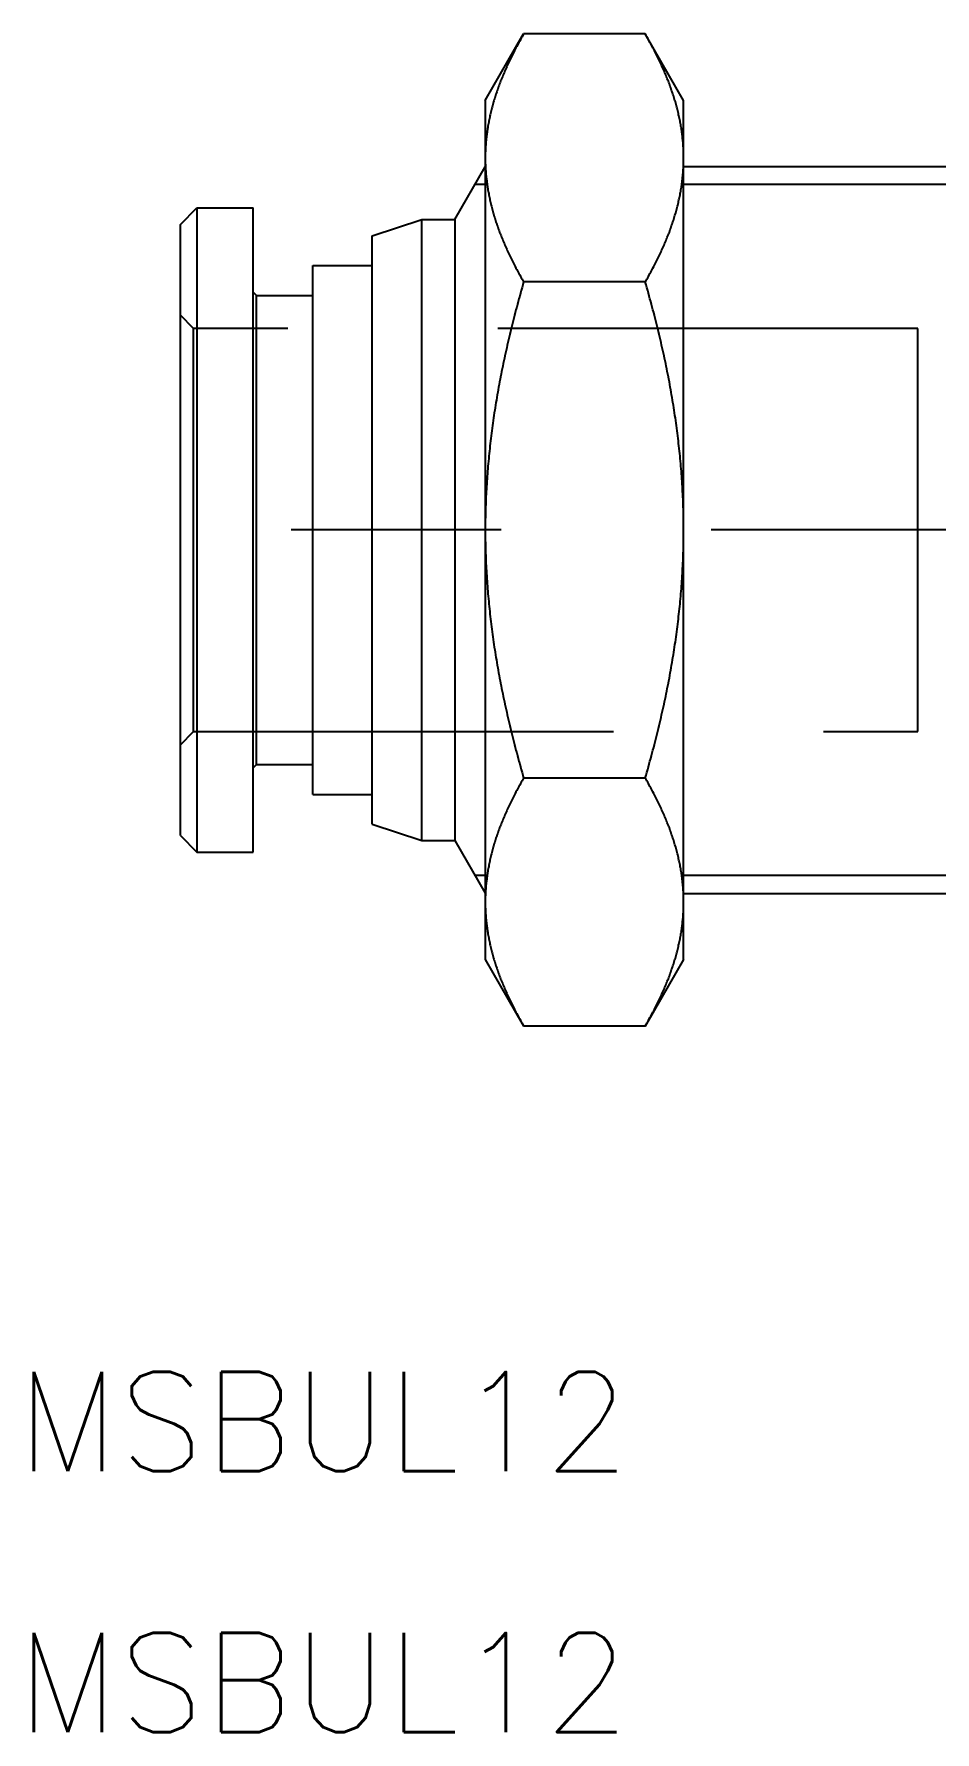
# Model space of a CAD drawing. Extents: x -4 to 101, y -36 to 17.
# Drawn here: x -4.4 to 22.8, y -36.4 to 15 of the extents above; entities that cross this region are included whole.
import ezdxf

# ---------------------------------------------------------------- set-up
doc = ezdxf.new("R2010")
doc.units = 0
doc.linetypes.add('CENTER', pattern=[50.8, 31.75, -6.35, 6.35, -6.35])
doc.linetypes.add('DASHED', pattern=[19.05, 12.7, -6.35])
doc.layers.get('0').update_dxf_attribs({"linetype": 'CONTINUOUS'})
doc.layers.add('CENTER', color=1, linetype='CENTER')
doc.styles.get("Standard").update_dxf_attribs({"font": 'txt.shx', "height": 3, "bigfont": 'bigfont.shx'})

msp = doc.modelspace()

# ---------------------------------------------------------------- linework, layer by layer
at = {"color": 7, "linetype": 'CONTINUOUS'}
for p, q in [((9.22, 13), (10.381, 15.011)), ((14.059, 15.011), (10.381, 15.011)), ((15.22, 13), (14.059, 15.011)), ((9.22, 13), (9.22, 11.258)), ((15.22, 11.258), (15.22, 13)), ((8.3, 9.4), (9.22, 10.993)), ((9.22, 11.258), (9.22, 0)), ((15.22, 0), (15.22, 11.258)), ((15.22, 11), (30.58, 11)), ((0, 9.25), (0.5, 9.75)), ((0, -9.25), (0, 9.25)), ((0.5, 9.75), (0.5, -9.75)), ((0.5, 9.75), (2.2, 9.75)), ((2.2, -9.75), (2.2, 9.75)), ((5.8, 8.9), (7.3, 9.4)), ((7.3, -9.4), (7.3, 9.4)), ((7.3, 9.4), (8.3, 9.4)), ((8.3, 9.4), (8.3, -9.4)), ((5.8, -8.9), (5.8, 8.9)), ((4, -8), (4, 8)), ((4, 8), (5.8, 8)), ((2.3, 7.1), (2.2, 7.2)), ((14.059, 7.506), (10.381, 7.506)), ((2.3, -7.1), (2.3, 7.1)), ((2.3, 7.1), (4, 7.1)), ((9.22, 0), (9.22, -11.258)), ((15.22, -11.258), (15.22, 0)), ((2.3, -7.1), (2.2, -7.2)), ((2.3, -7.1), (4, -7.1)), ((14.059, -7.506), (10.381, -7.506)), ((4, -8), (5.8, -8)), ((5.8, -8.9), (7.3, -9.4)), ((0, -9.25), (0.5, -9.75)), ((0.5, -9.75), (2.2, -9.75)), ((7.3, -9.4), (8.3, -9.4)), ((8.3, -9.4), (9.22, -10.993)), ((9.22, -11.258), (9.22, -13)), ((15.22, -11), (30.58, -11)), ((15.22, -13), (15.22, -11.258)), ((9.22, -13), (10.381, -15.011)), ((15.22, -13), (14.059, -15.011)), ((14.059, -15.011), (10.381, -15.011))]:
    msp.add_line(p, q, dxfattribs=at)
at = {"color": 3, "linetype": 'CONTINUOUS'}
for p, q in [((9.22, 10.459), (8.911, 10.459)), ((30.58, 10.459), (15.22, 10.459)), ((9.22, -10.458), (8.911, -10.458)), ((30.58, -10.458), (15.22, -10.458))]:
    msp.add_line(p, q, dxfattribs=at)
at = {"color": 3, "linetype": 'DASHED'}
for p, q in [((0.4, 6.1), (0, 6.5)), ((22.3, 6.1), (0.4, 6.1)), ((0.4, -6.1), (0.4, 6.1)), ((22.3, -6.1), (22.3, 6.1)), ((0, -6.5), (0.4, -6.1)), ((0.4, -6.1), (22.3, -6.1))]:
    msp.add_line(p, q, dxfattribs=at)
at = {"color": 7}
for points in [[(10.381, 15.011, 0), (10.357, 14.968, 0), (10.332, 14.926, 0), (10.308, 14.883, 0), (10.284, 14.841, 0), (10.261, 14.798, 0), (10.238, 14.756, 0), (10.215, 14.714, 0), (10.192, 14.672, 0), (10.17, 14.63, 0), (10.148, 14.589, 0), (10.126, 14.547, 0), (10.105, 14.506, 0), (10.083, 14.464, 0), (10.062, 14.423, 0), (10.042, 14.382, 0), (10.021, 14.341, 0), (10.001, 14.3, 0), (9.981, 14.259, 0), (9.962, 14.218, 0), (9.942, 14.178, 0), (9.923, 14.137, 0), (9.904, 14.097, 0), (9.886, 14.056, 0), (9.868, 14.016, 0), (9.85, 13.976, 0), (9.832, 13.936, 0), (9.814, 13.896, 0), (9.797, 13.856, 0), (9.78, 13.816, 0), (9.763, 13.776, 0), (9.747, 13.736, 0), (9.731, 13.696, 0), (9.715, 13.657, 0), (9.699, 13.617, 0), (9.684, 13.578, 0), (9.668, 13.538, 0), (9.653, 13.499, 0), (9.639, 13.46, 0), (9.624, 13.421, 0), (9.61, 13.381, 0), (9.596, 13.342, 0), (9.583, 13.303, 0), (9.569, 13.264, 0), (9.556, 13.225, 0), (9.543, 13.186, 0), (9.531, 13.147, 0), (9.518, 13.108, 0), (9.506, 13.07, 0), (9.494, 13.031, 0), (9.482, 12.992, 0), (9.471, 12.954, 0), (9.46, 12.915, 0), (9.449, 12.876, 0), (9.438, 12.838, 0), (9.428, 12.799, 0), (9.418, 12.761, 0), (9.408, 12.722, 0), (9.398, 12.684, 0), (9.389, 12.645, 0), (9.38, 12.607, 0), (9.371, 12.568, 0), (9.362, 12.53, 0), (9.354, 12.491, 0), (9.346, 12.453, 0), (9.338, 12.415, 0), (9.33, 12.376, 0), (9.323, 12.338, 0), (9.316, 12.3, 0), (9.309, 12.261, 0), (9.302, 12.223, 0), (9.296, 12.184, 0), (9.29, 12.146, 0), (9.284, 12.108, 0), (9.278, 12.069, 0), (9.273, 12.031, 0), (9.268, 11.993, 0), (9.263, 11.954, 0), (9.258, 11.916, 0), (9.254, 11.877, 0), (9.25, 11.839, 0), (9.246, 11.8, 0), (9.242, 11.762, 0), (9.239, 11.723, 0), (9.236, 11.685, 0), (9.233, 11.646, 0), (9.231, 11.608, 0), (9.229, 11.569, 0), (9.227, 11.53, 0), (9.225, 11.492, 0), (9.223, 11.453, 0), (9.222, 11.414, 0), (9.221, 11.375, 0), (9.221, 11.336, 0), (9.22, 11.297, 0), (9.22, 11.258, 0)], [(15.22, 11.258, 0), (15.22, 11.297, 0), (15.22, 11.336, 0), (15.219, 11.375, 0), (15.218, 11.414, 0), (15.217, 11.453, 0), (15.215, 11.492, 0), (15.213, 11.53, 0), (15.211, 11.569, 0), (15.209, 11.608, 0), (15.207, 11.646, 0), (15.204, 11.685, 0), (15.201, 11.723, 0), (15.197, 11.762, 0), (15.194, 11.8, 0), (15.19, 11.839, 0), (15.186, 11.877, 0), (15.182, 11.916, 0), (15.177, 11.954, 0), (15.172, 11.993, 0), (15.167, 12.031, 0), (15.162, 12.069, 0), (15.156, 12.108, 0), (15.15, 12.146, 0), (15.144, 12.184, 0), (15.138, 12.223, 0), (15.131, 12.261, 0), (15.124, 12.3, 0), (15.117, 12.338, 0), (15.11, 12.376, 0), (15.102, 12.415, 0), (15.094, 12.453, 0), (15.086, 12.491, 0), (15.078, 12.53, 0), (15.069, 12.568, 0), (15.06, 12.607, 0), (15.051, 12.645, 0), (15.042, 12.684, 0), (15.032, 12.722, 0), (15.022, 12.761, 0), (15.012, 12.799, 0), (15.002, 12.838, 0), (14.991, 12.876, 0), (14.98, 12.915, 0), (14.969, 12.954, 0), (14.958, 12.992, 0), (14.946, 13.031, 0), (14.934, 13.07, 0), (14.922, 13.108, 0), (14.909, 13.147, 0), (14.897, 13.186, 0), (14.884, 13.225, 0), (14.871, 13.264, 0), (14.857, 13.303, 0), (14.844, 13.342, 0), (14.83, 13.381, 0), (14.816, 13.421, 0), (14.801, 13.46, 0), (14.787, 13.499, 0), (14.772, 13.538, 0), (14.757, 13.578, 0), (14.741, 13.617, 0), (14.725, 13.657, 0), (14.709, 13.696, 0), (14.693, 13.736, 0), (14.677, 13.776, 0), (14.66, 13.816, 0), (14.643, 13.856, 0), (14.626, 13.896, 0), (14.608, 13.936, 0), (14.591, 13.976, 0), (14.572, 14.016, 0), (14.554, 14.056, 0), (14.536, 14.097, 0), (14.517, 14.137, 0), (14.498, 14.178, 0), (14.478, 14.218, 0), (14.459, 14.259, 0), (14.439, 14.3, 0), (14.419, 14.341, 0), (14.398, 14.382, 0), (14.378, 14.423, 0), (14.357, 14.464, 0), (14.335, 14.506, 0), (14.314, 14.547, 0), (14.292, 14.589, 0), (14.27, 14.63, 0), (14.248, 14.672, 0), (14.225, 14.714, 0), (14.202, 14.756, 0), (14.179, 14.798, 0), (14.156, 14.841, 0), (14.132, 14.883, 0), (14.108, 14.926, 0), (14.084, 14.968, 0), (14.059, 15.011, 0)], [(9.22, 11.258, 0), (9.22, 11.219, 0), (9.221, 11.18, 0), (9.221, 11.142, 0), (9.222, 11.103, 0), (9.223, 11.064, 0), (9.225, 11.025, 0), (9.227, 10.986, 0), (9.229, 10.948, 0), (9.231, 10.909, 0), (9.233, 10.87, 0), (9.236, 10.832, 0), (9.239, 10.793, 0), (9.242, 10.755, 0), (9.246, 10.716, 0), (9.25, 10.678, 0), (9.254, 10.639, 0), (9.258, 10.601, 0), (9.263, 10.562, 0), (9.268, 10.524, 0), (9.273, 10.486, 0), (9.278, 10.447, 0), (9.284, 10.409, 0), (9.29, 10.37, 0), (9.296, 10.332, 0), (9.302, 10.294, 0), (9.309, 10.255, 0), (9.316, 10.217, 0), (9.323, 10.179, 0), (9.33, 10.14, 0), (9.338, 10.102, 0), (9.346, 10.064, 0), (9.354, 10.025, 0), (9.362, 9.987, 0), (9.371, 9.948, 0), (9.38, 9.91, 0), (9.389, 9.872, 0), (9.398, 9.833, 0), (9.408, 9.795, 0), (9.418, 9.756, 0), (9.428, 9.718, 0), (9.438, 9.679, 0), (9.449, 9.64, 0), (9.46, 9.602, 0), (9.471, 9.563, 0), (9.482, 9.524, 0), (9.494, 9.486, 0), (9.506, 9.447, 0), (9.518, 9.408, 0), (9.531, 9.369, 0), (9.543, 9.33, 0), (9.556, 9.292, 0), (9.569, 9.253, 0), (9.583, 9.214, 0), (9.596, 9.174, 0), (9.61, 9.135, 0), (9.624, 9.096, 0), (9.639, 9.057, 0), (9.653, 9.018, 0), (9.668, 8.978, 0), (9.684, 8.939, 0), (9.699, 8.899, 0), (9.715, 8.86, 0), (9.731, 8.82, 0), (9.747, 8.781, 0), (9.763, 8.741, 0), (9.78, 8.701, 0), (9.797, 8.661, 0), (9.814, 8.621, 0), (9.832, 8.581, 0), (9.85, 8.541, 0), (9.868, 8.501, 0), (9.886, 8.46, 0), (9.904, 8.42, 0), (9.923, 8.38, 0), (9.942, 8.339, 0), (9.962, 8.298, 0), (9.981, 8.258, 0), (10.001, 8.217, 0), (10.021, 8.176, 0), (10.042, 8.135, 0), (10.062, 8.094, 0), (10.083, 8.052, 0), (10.105, 8.011, 0), (10.126, 7.969, 0), (10.148, 7.928, 0), (10.17, 7.886, 0), (10.192, 7.844, 0), (10.215, 7.802, 0), (10.238, 7.76, 0), (10.261, 7.718, 0), (10.284, 7.676, 0), (10.308, 7.634, 0), (10.332, 7.591, 0), (10.357, 7.548, 0), (10.381, 7.506, 0)], [(14.059, 7.506, 0), (14.084, 7.548, 0), (14.108, 7.591, 0), (14.132, 7.634, 0), (14.156, 7.676, 0), (14.179, 7.718, 0), (14.202, 7.76, 0), (14.225, 7.802, 0), (14.248, 7.844, 0), (14.27, 7.886, 0), (14.292, 7.928, 0), (14.314, 7.969, 0), (14.335, 8.011, 0), (14.357, 8.052, 0), (14.378, 8.094, 0), (14.398, 8.135, 0), (14.419, 8.176, 0), (14.439, 8.217, 0), (14.459, 8.258, 0), (14.478, 8.298, 0), (14.498, 8.339, 0), (14.517, 8.38, 0), (14.536, 8.42, 0), (14.554, 8.46, 0), (14.572, 8.501, 0), (14.591, 8.541, 0), (14.608, 8.581, 0), (14.626, 8.621, 0), (14.643, 8.661, 0), (14.66, 8.701, 0), (14.677, 8.741, 0), (14.693, 8.781, 0), (14.709, 8.82, 0), (14.725, 8.86, 0), (14.741, 8.899, 0), (14.757, 8.939, 0), (14.772, 8.978, 0), (14.787, 9.018, 0), (14.801, 9.057, 0), (14.816, 9.096, 0), (14.83, 9.135, 0), (14.844, 9.174, 0), (14.857, 9.214, 0), (14.871, 9.253, 0), (14.884, 9.292, 0), (14.897, 9.33, 0), (14.909, 9.369, 0), (14.922, 9.408, 0), (14.934, 9.447, 0), (14.946, 9.486, 0), (14.958, 9.524, 0), (14.969, 9.563, 0), (14.98, 9.602, 0), (14.991, 9.64, 0), (15.002, 9.679, 0), (15.012, 9.718, 0), (15.022, 9.756, 0), (15.032, 9.795, 0), (15.042, 9.833, 0), (15.051, 9.872, 0), (15.06, 9.91, 0), (15.069, 9.948, 0), (15.078, 9.987, 0), (15.086, 10.025, 0), (15.094, 10.064, 0), (15.102, 10.102, 0), (15.11, 10.14, 0), (15.117, 10.179, 0), (15.124, 10.217, 0), (15.131, 10.255, 0), (15.138, 10.294, 0), (15.144, 10.332, 0), (15.15, 10.37, 0), (15.156, 10.409, 0), (15.162, 10.447, 0), (15.167, 10.486, 0), (15.172, 10.524, 0), (15.177, 10.562, 0), (15.182, 10.601, 0), (15.186, 10.639, 0), (15.19, 10.678, 0), (15.194, 10.716, 0), (15.197, 10.755, 0), (15.201, 10.793, 0), (15.204, 10.832, 0), (15.207, 10.87, 0), (15.209, 10.909, 0), (15.211, 10.948, 0), (15.213, 10.986, 0), (15.215, 11.025, 0), (15.217, 11.064, 0), (15.218, 11.103, 0), (15.219, 11.142, 0), (15.22, 11.18, 0), (15.22, 11.219, 0), (15.22, 11.258, 0)], [(10.381, 7.506, 0), (10.357, 7.42, 0), (10.332, 7.335, 0), (10.308, 7.25, 0), (10.284, 7.165, 0), (10.261, 7.08, 0), (10.238, 6.996, 0), (10.215, 6.912, 0), (10.192, 6.828, 0), (10.17, 6.744, 0), (10.148, 6.661, 0), (10.126, 6.578, 0), (10.105, 6.495, 0), (10.083, 6.412, 0), (10.062, 6.33, 0), (10.042, 6.247, 0), (10.021, 6.165, 0), (10.001, 6.083, 0), (9.981, 6.002, 0), (9.962, 5.92, 0), (9.942, 5.839, 0), (9.923, 5.758, 0), (9.904, 5.677, 0), (9.886, 5.596, 0), (9.868, 5.515, 0), (9.85, 5.435, 0), (9.832, 5.355, 0), (9.814, 5.274, 0), (9.797, 5.195, 0), (9.78, 5.115, 0), (9.763, 5.035, 0), (9.747, 4.956, 0), (9.731, 4.876, 0), (9.715, 4.797, 0), (9.699, 4.718, 0), (9.684, 4.639, 0), (9.668, 4.56, 0), (9.653, 4.481, 0), (9.639, 4.403, 0), (9.624, 4.324, 0), (9.61, 4.246, 0), (9.596, 4.168, 0), (9.583, 4.09, 0), (9.569, 4.012, 0), (9.556, 3.934, 0), (9.543, 3.856, 0), (9.531, 3.778, 0), (9.518, 3.7, 0), (9.506, 3.623, 0), (9.494, 3.545, 0), (9.482, 3.468, 0), (9.471, 3.39, 0), (9.46, 3.313, 0), (9.449, 3.236, 0), (9.438, 3.159, 0), (9.428, 3.082, 0), (9.418, 3.005, 0), (9.408, 2.927, 0), (9.398, 2.851, 0), (9.389, 2.774, 0), (9.38, 2.697, 0), (9.371, 2.62, 0), (9.362, 2.543, 0), (9.354, 2.466, 0), (9.346, 2.389, 0), (9.338, 2.313, 0), (9.33, 2.236, 0), (9.323, 2.159, 0), (9.316, 2.083, 0), (9.309, 2.006, 0), (9.302, 1.929, 0), (9.296, 1.852, 0), (9.29, 1.776, 0), (9.284, 1.699, 0), (9.278, 1.622, 0), (9.273, 1.545, 0), (9.268, 1.469, 0), (9.263, 1.392, 0), (9.258, 1.315, 0), (9.254, 1.238, 0), (9.25, 1.161, 0), (9.246, 1.084, 0), (9.242, 1.007, 0), (9.239, 0.93, 0), (9.236, 0.853, 0), (9.233, 0.776, 0), (9.231, 0.699, 0), (9.229, 0.621, 0), (9.227, 0.544, 0), (9.225, 0.466, 0), (9.223, 0.389, 0), (9.222, 0.311, 0), (9.221, 0.234, 0), (9.221, 0.156, 0), (9.22, 0.078, 0), (9.22, 0, 0)], [(15.22, 0, 0), (15.22, 0.078, 0), (15.22, 0.156, 0), (15.219, 0.234, 0), (15.218, 0.311, 0), (15.217, 0.389, 0), (15.215, 0.466, 0), (15.213, 0.544, 0), (15.211, 0.621, 0), (15.209, 0.699, 0), (15.207, 0.776, 0), (15.204, 0.853, 0), (15.201, 0.93, 0), (15.197, 1.007, 0), (15.194, 1.084, 0), (15.19, 1.161, 0), (15.186, 1.238, 0), (15.182, 1.315, 0), (15.177, 1.392, 0), (15.172, 1.469, 0), (15.167, 1.545, 0), (15.162, 1.622, 0), (15.156, 1.699, 0), (15.15, 1.776, 0), (15.144, 1.852, 0), (15.138, 1.929, 0), (15.131, 2.006, 0), (15.124, 2.083, 0), (15.117, 2.159, 0), (15.11, 2.236, 0), (15.102, 2.313, 0), (15.094, 2.389, 0), (15.086, 2.466, 0), (15.078, 2.543, 0), (15.069, 2.62, 0), (15.06, 2.697, 0), (15.051, 2.774, 0), (15.042, 2.851, 0), (15.032, 2.927, 0), (15.022, 3.005, 0), (15.012, 3.082, 0), (15.002, 3.159, 0), (14.991, 3.236, 0), (14.98, 3.313, 0), (14.969, 3.39, 0), (14.958, 3.468, 0), (14.946, 3.545, 0), (14.934, 3.623, 0), (14.922, 3.7, 0), (14.909, 3.778, 0), (14.897, 3.856, 0), (14.884, 3.934, 0), (14.871, 4.012, 0), (14.857, 4.09, 0), (14.844, 4.168, 0), (14.83, 4.246, 0), (14.816, 4.324, 0), (14.801, 4.403, 0), (14.787, 4.481, 0), (14.772, 4.56, 0), (14.757, 4.639, 0), (14.741, 4.718, 0), (14.725, 4.797, 0), (14.709, 4.876, 0), (14.693, 4.956, 0), (14.677, 5.035, 0), (14.66, 5.115, 0), (14.643, 5.195, 0), (14.626, 5.274, 0), (14.608, 5.355, 0), (14.591, 5.435, 0), (14.572, 5.515, 0), (14.554, 5.596, 0), (14.536, 5.677, 0), (14.517, 5.758, 0), (14.498, 5.839, 0), (14.478, 5.92, 0), (14.459, 6.002, 0), (14.439, 6.083, 0), (14.419, 6.165, 0), (14.398, 6.247, 0), (14.378, 6.33, 0), (14.357, 6.412, 0), (14.335, 6.495, 0), (14.314, 6.578, 0), (14.292, 6.661, 0), (14.27, 6.744, 0), (14.248, 6.828, 0), (14.225, 6.912, 0), (14.202, 6.996, 0), (14.179, 7.08, 0), (14.156, 7.165, 0), (14.132, 7.25, 0), (14.108, 7.335, 0), (14.084, 7.42, 0), (14.059, 7.506, 0)], [(9.22, 0, 0), (9.22, -0.078, 0), (9.221, -0.156, 0), (9.221, -0.234, 0), (9.222, -0.311, 0), (9.223, -0.389, 0), (9.225, -0.466, 0), (9.227, -0.544, 0), (9.229, -0.621, 0), (9.231, -0.699, 0), (9.233, -0.776, 0), (9.236, -0.853, 0), (9.239, -0.93, 0), (9.242, -1.007, 0), (9.246, -1.084, 0), (9.25, -1.161, 0), (9.254, -1.238, 0), (9.258, -1.315, 0), (9.263, -1.392, 0), (9.268, -1.469, 0), (9.273, -1.545, 0), (9.278, -1.622, 0), (9.284, -1.699, 0), (9.29, -1.776, 0), (9.296, -1.852, 0), (9.302, -1.929, 0), (9.309, -2.006, 0), (9.316, -2.083, 0), (9.323, -2.159, 0), (9.33, -2.236, 0), (9.338, -2.313, 0), (9.346, -2.389, 0), (9.354, -2.466, 0), (9.362, -2.543, 0), (9.371, -2.62, 0), (9.38, -2.697, 0), (9.389, -2.774, 0), (9.398, -2.851, 0), (9.408, -2.927, 0), (9.418, -3.005, 0), (9.428, -3.082, 0), (9.438, -3.159, 0), (9.449, -3.236, 0), (9.46, -3.313, 0), (9.471, -3.39, 0), (9.482, -3.468, 0), (9.494, -3.545, 0), (9.506, -3.623, 0), (9.518, -3.7, 0), (9.531, -3.778, 0), (9.543, -3.856, 0), (9.556, -3.934, 0), (9.569, -4.012, 0), (9.583, -4.09, 0), (9.596, -4.168, 0), (9.61, -4.246, 0), (9.624, -4.324, 0), (9.639, -4.403, 0), (9.653, -4.481, 0), (9.668, -4.56, 0), (9.684, -4.639, 0), (9.699, -4.718, 0), (9.715, -4.797, 0), (9.731, -4.876, 0), (9.747, -4.956, 0), (9.763, -5.035, 0), (9.78, -5.115, 0), (9.797, -5.195, 0), (9.814, -5.274, 0), (9.832, -5.355, 0), (9.85, -5.435, 0), (9.868, -5.515, 0), (9.886, -5.596, 0), (9.904, -5.677, 0), (9.923, -5.758, 0), (9.942, -5.839, 0), (9.962, -5.92, 0), (9.981, -6.002, 0), (10.001, -6.083, 0), (10.021, -6.165, 0), (10.042, -6.247, 0), (10.062, -6.33, 0), (10.083, -6.412, 0), (10.105, -6.495, 0), (10.126, -6.578, 0), (10.148, -6.661, 0), (10.17, -6.744, 0), (10.192, -6.828, 0), (10.215, -6.912, 0), (10.238, -6.996, 0), (10.261, -7.08, 0), (10.284, -7.165, 0), (10.308, -7.25, 0), (10.332, -7.335, 0), (10.357, -7.42, 0), (10.381, -7.506, 0)], [(14.059, -7.506, 0), (14.084, -7.42, 0), (14.108, -7.335, 0), (14.132, -7.25, 0), (14.156, -7.165, 0), (14.179, -7.08, 0), (14.202, -6.996, 0), (14.225, -6.912, 0), (14.248, -6.828, 0), (14.27, -6.744, 0), (14.292, -6.661, 0), (14.314, -6.578, 0), (14.335, -6.495, 0), (14.357, -6.412, 0), (14.378, -6.33, 0), (14.398, -6.247, 0), (14.419, -6.165, 0), (14.439, -6.083, 0), (14.459, -6.002, 0), (14.478, -5.92, 0), (14.498, -5.839, 0), (14.517, -5.758, 0), (14.536, -5.677, 0), (14.554, -5.596, 0), (14.572, -5.515, 0), (14.591, -5.435, 0), (14.608, -5.355, 0), (14.626, -5.274, 0), (14.643, -5.195, 0), (14.66, -5.115, 0), (14.677, -5.035, 0), (14.693, -4.956, 0), (14.709, -4.876, 0), (14.725, -4.797, 0), (14.741, -4.718, 0), (14.757, -4.639, 0), (14.772, -4.56, 0), (14.787, -4.481, 0), (14.801, -4.403, 0), (14.816, -4.324, 0), (14.83, -4.246, 0), (14.844, -4.168, 0), (14.857, -4.09, 0), (14.871, -4.012, 0), (14.884, -3.934, 0), (14.897, -3.856, 0), (14.909, -3.778, 0), (14.922, -3.7, 0), (14.934, -3.623, 0), (14.946, -3.545, 0), (14.958, -3.468, 0), (14.969, -3.39, 0), (14.98, -3.313, 0), (14.991, -3.236, 0), (15.002, -3.159, 0), (15.012, -3.082, 0), (15.022, -3.005, 0), (15.032, -2.927, 0), (15.042, -2.851, 0), (15.051, -2.774, 0), (15.06, -2.697, 0), (15.069, -2.62, 0), (15.078, -2.543, 0), (15.086, -2.466, 0), (15.094, -2.389, 0), (15.102, -2.313, 0), (15.11, -2.236, 0), (15.117, -2.159, 0), (15.124, -2.083, 0), (15.131, -2.006, 0), (15.138, -1.929, 0), (15.144, -1.852, 0), (15.15, -1.776, 0), (15.156, -1.699, 0), (15.162, -1.622, 0), (15.167, -1.545, 0), (15.172, -1.469, 0), (15.177, -1.392, 0), (15.182, -1.315, 0), (15.186, -1.238, 0), (15.19, -1.161, 0), (15.194, -1.084, 0), (15.197, -1.007, 0), (15.201, -0.93, 0), (15.204, -0.853, 0), (15.207, -0.776, 0), (15.209, -0.699, 0), (15.211, -0.621, 0), (15.213, -0.544, 0), (15.215, -0.466, 0), (15.217, -0.389, 0), (15.218, -0.311, 0), (15.219, -0.234, 0), (15.22, -0.156, 0), (15.22, -0.078, 0), (15.22, 0, 0)], [(10.381, -7.506, 0), (10.357, -7.548, 0), (10.332, -7.591, 0), (10.308, -7.634, 0), (10.284, -7.676, 0), (10.261, -7.718, 0), (10.238, -7.76, 0), (10.215, -7.802, 0), (10.192, -7.844, 0), (10.17, -7.886, 0), (10.148, -7.928, 0), (10.126, -7.969, 0), (10.105, -8.011, 0), (10.083, -8.052, 0), (10.062, -8.094, 0), (10.042, -8.135, 0), (10.021, -8.176, 0), (10.001, -8.217, 0), (9.981, -8.258, 0), (9.962, -8.298, 0), (9.942, -8.339, 0), (9.923, -8.38, 0), (9.904, -8.42, 0), (9.886, -8.46, 0), (9.868, -8.501, 0), (9.85, -8.541, 0), (9.832, -8.581, 0), (9.814, -8.621, 0), (9.797, -8.661, 0), (9.78, -8.701, 0), (9.763, -8.741, 0), (9.747, -8.781, 0), (9.731, -8.82, 0), (9.715, -8.86, 0), (9.699, -8.899, 0), (9.684, -8.939, 0), (9.668, -8.978, 0), (9.653, -9.018, 0), (9.639, -9.057, 0), (9.624, -9.096, 0), (9.61, -9.135, 0), (9.596, -9.174, 0), (9.583, -9.214, 0), (9.569, -9.253, 0), (9.556, -9.292, 0), (9.543, -9.33, 0), (9.531, -9.369, 0), (9.518, -9.408, 0), (9.506, -9.447, 0), (9.494, -9.486, 0), (9.482, -9.524, 0), (9.471, -9.563, 0), (9.46, -9.602, 0), (9.449, -9.64, 0), (9.438, -9.679, 0), (9.428, -9.718, 0), (9.418, -9.756, 0), (9.408, -9.795, 0), (9.398, -9.833, 0), (9.389, -9.872, 0), (9.38, -9.91, 0), (9.371, -9.948, 0), (9.362, -9.987, 0), (9.354, -10.025, 0), (9.346, -10.064, 0), (9.338, -10.102, 0), (9.33, -10.14, 0), (9.323, -10.179, 0), (9.316, -10.217, 0), (9.309, -10.255, 0), (9.302, -10.294, 0), (9.296, -10.332, 0), (9.29, -10.37, 0), (9.284, -10.409, 0), (9.278, -10.447, 0), (9.273, -10.486, 0), (9.268, -10.524, 0), (9.263, -10.562, 0), (9.258, -10.601, 0), (9.254, -10.639, 0), (9.25, -10.678, 0), (9.246, -10.716, 0), (9.242, -10.755, 0), (9.239, -10.793, 0), (9.236, -10.832, 0), (9.233, -10.87, 0), (9.231, -10.909, 0), (9.229, -10.948, 0), (9.227, -10.986, 0), (9.225, -11.025, 0), (9.223, -11.064, 0), (9.222, -11.103, 0), (9.221, -11.142, 0), (9.221, -11.18, 0), (9.22, -11.219, 0), (9.22, -11.258, 0)], [(15.22, -11.258, 0), (15.22, -11.219, 0), (15.22, -11.18, 0), (15.219, -11.142, 0), (15.218, -11.103, 0), (15.217, -11.064, 0), (15.215, -11.025, 0), (15.213, -10.986, 0), (15.211, -10.948, 0), (15.209, -10.909, 0), (15.207, -10.87, 0), (15.204, -10.832, 0), (15.201, -10.793, 0), (15.197, -10.755, 0), (15.194, -10.716, 0), (15.19, -10.678, 0), (15.186, -10.639, 0), (15.182, -10.601, 0), (15.177, -10.562, 0), (15.172, -10.524, 0), (15.167, -10.486, 0), (15.162, -10.447, 0), (15.156, -10.409, 0), (15.15, -10.37, 0), (15.144, -10.332, 0), (15.138, -10.294, 0), (15.131, -10.255, 0), (15.124, -10.217, 0), (15.117, -10.179, 0), (15.11, -10.14, 0), (15.102, -10.102, 0), (15.094, -10.064, 0), (15.086, -10.025, 0), (15.078, -9.987, 0), (15.069, -9.948, 0), (15.06, -9.91, 0), (15.051, -9.872, 0), (15.042, -9.833, 0), (15.032, -9.795, 0), (15.022, -9.756, 0), (15.012, -9.718, 0), (15.002, -9.679, 0), (14.991, -9.64, 0), (14.98, -9.602, 0), (14.969, -9.563, 0), (14.958, -9.524, 0), (14.946, -9.486, 0), (14.934, -9.447, 0), (14.922, -9.408, 0), (14.909, -9.369, 0), (14.897, -9.33, 0), (14.884, -9.292, 0), (14.871, -9.253, 0), (14.857, -9.214, 0), (14.844, -9.174, 0), (14.83, -9.135, 0), (14.816, -9.096, 0), (14.801, -9.057, 0), (14.787, -9.018, 0), (14.772, -8.978, 0), (14.757, -8.939, 0), (14.741, -8.899, 0), (14.725, -8.86, 0), (14.709, -8.82, 0), (14.693, -8.781, 0), (14.677, -8.741, 0), (14.66, -8.701, 0), (14.643, -8.661, 0), (14.626, -8.621, 0), (14.608, -8.581, 0), (14.591, -8.541, 0), (14.572, -8.501, 0), (14.554, -8.46, 0), (14.536, -8.42, 0), (14.517, -8.38, 0), (14.498, -8.339, 0), (14.478, -8.298, 0), (14.459, -8.258, 0), (14.439, -8.217, 0), (14.419, -8.176, 0), (14.398, -8.135, 0), (14.378, -8.094, 0), (14.357, -8.052, 0), (14.335, -8.011, 0), (14.314, -7.969, 0), (14.292, -7.928, 0), (14.27, -7.886, 0), (14.248, -7.844, 0), (14.225, -7.802, 0), (14.202, -7.76, 0), (14.179, -7.718, 0), (14.156, -7.676, 0), (14.132, -7.634, 0), (14.108, -7.591, 0), (14.084, -7.548, 0), (14.059, -7.506, 0)], [(9.22, -11.258, 0), (9.22, -11.297, 0), (9.221, -11.336, 0), (9.221, -11.375, 0), (9.222, -11.414, 0), (9.223, -11.453, 0), (9.225, -11.492, 0), (9.227, -11.53, 0), (9.229, -11.569, 0), (9.231, -11.608, 0), (9.233, -11.646, 0), (9.236, -11.685, 0), (9.239, -11.723, 0), (9.242, -11.762, 0), (9.246, -11.8, 0), (9.25, -11.839, 0), (9.254, -11.877, 0), (9.258, -11.916, 0), (9.263, -11.954, 0), (9.268, -11.993, 0), (9.273, -12.031, 0), (9.278, -12.069, 0), (9.284, -12.108, 0), (9.29, -12.146, 0), (9.296, -12.184, 0), (9.302, -12.223, 0), (9.309, -12.261, 0), (9.316, -12.3, 0), (9.323, -12.338, 0), (9.33, -12.376, 0), (9.338, -12.415, 0), (9.346, -12.453, 0), (9.354, -12.491, 0), (9.362, -12.53, 0), (9.371, -12.568, 0), (9.38, -12.607, 0), (9.389, -12.645, 0), (9.398, -12.684, 0), (9.408, -12.722, 0), (9.418, -12.761, 0), (9.428, -12.799, 0), (9.438, -12.838, 0), (9.449, -12.876, 0), (9.46, -12.915, 0), (9.471, -12.954, 0), (9.482, -12.992, 0), (9.494, -13.031, 0), (9.506, -13.07, 0), (9.518, -13.108, 0), (9.531, -13.147, 0), (9.543, -13.186, 0), (9.556, -13.225, 0), (9.569, -13.264, 0), (9.583, -13.303, 0), (9.596, -13.342, 0), (9.61, -13.381, 0), (9.624, -13.421, 0), (9.639, -13.46, 0), (9.653, -13.499, 0), (9.668, -13.538, 0), (9.684, -13.578, 0), (9.699, -13.617, 0), (9.715, -13.657, 0), (9.731, -13.696, 0), (9.747, -13.736, 0), (9.763, -13.776, 0), (9.78, -13.816, 0), (9.797, -13.856, 0), (9.814, -13.896, 0), (9.832, -13.936, 0), (9.85, -13.976, 0), (9.868, -14.016, 0), (9.886, -14.056, 0), (9.904, -14.097, 0), (9.923, -14.137, 0), (9.942, -14.178, 0), (9.962, -14.218, 0), (9.981, -14.259, 0), (10.001, -14.3, 0), (10.021, -14.341, 0), (10.042, -14.382, 0), (10.062, -14.423, 0), (10.083, -14.464, 0), (10.105, -14.506, 0), (10.126, -14.547, 0), (10.148, -14.589, 0), (10.17, -14.63, 0), (10.192, -14.672, 0), (10.215, -14.714, 0), (10.238, -14.756, 0), (10.261, -14.798, 0), (10.284, -14.841, 0), (10.308, -14.883, 0), (10.332, -14.926, 0), (10.357, -14.968, 0), (10.381, -15.011, 0)], [(14.059, -15.011, 0), (14.084, -14.968, 0), (14.108, -14.926, 0), (14.132, -14.883, 0), (14.156, -14.841, 0), (14.179, -14.798, 0), (14.202, -14.756, 0), (14.225, -14.714, 0), (14.248, -14.672, 0), (14.27, -14.63, 0), (14.292, -14.589, 0), (14.314, -14.547, 0), (14.335, -14.506, 0), (14.357, -14.464, 0), (14.378, -14.423, 0), (14.398, -14.382, 0), (14.419, -14.341, 0), (14.439, -14.3, 0), (14.459, -14.259, 0), (14.478, -14.218, 0), (14.498, -14.178, 0), (14.517, -14.137, 0), (14.536, -14.097, 0), (14.554, -14.056, 0), (14.572, -14.016, 0), (14.591, -13.976, 0), (14.608, -13.936, 0), (14.626, -13.896, 0), (14.643, -13.856, 0), (14.66, -13.816, 0), (14.677, -13.776, 0), (14.693, -13.736, 0), (14.709, -13.696, 0), (14.725, -13.657, 0), (14.741, -13.617, 0), (14.757, -13.578, 0), (14.772, -13.538, 0), (14.787, -13.499, 0), (14.801, -13.46, 0), (14.816, -13.421, 0), (14.83, -13.381, 0), (14.844, -13.342, 0), (14.857, -13.303, 0), (14.871, -13.264, 0), (14.884, -13.225, 0), (14.897, -13.186, 0), (14.909, -13.147, 0), (14.922, -13.108, 0), (14.934, -13.07, 0), (14.946, -13.031, 0), (14.958, -12.992, 0), (14.969, -12.954, 0), (14.98, -12.915, 0), (14.991, -12.876, 0), (15.002, -12.838, 0), (15.012, -12.799, 0), (15.022, -12.761, 0), (15.032, -12.722, 0), (15.042, -12.684, 0), (15.051, -12.645, 0), (15.06, -12.607, 0), (15.069, -12.568, 0), (15.078, -12.53, 0), (15.086, -12.491, 0), (15.094, -12.453, 0), (15.102, -12.415, 0), (15.11, -12.376, 0), (15.117, -12.338, 0), (15.124, -12.3, 0), (15.131, -12.261, 0), (15.138, -12.223, 0), (15.144, -12.184, 0), (15.15, -12.146, 0), (15.156, -12.108, 0), (15.162, -12.069, 0), (15.167, -12.031, 0), (15.172, -11.993, 0), (15.177, -11.954, 0), (15.182, -11.916, 0), (15.186, -11.877, 0), (15.19, -11.839, 0), (15.194, -11.8, 0), (15.197, -11.762, 0), (15.201, -11.723, 0), (15.204, -11.685, 0), (15.207, -11.646, 0), (15.209, -11.608, 0), (15.211, -11.569, 0), (15.213, -11.53, 0), (15.215, -11.492, 0), (15.217, -11.453, 0), (15.218, -11.414, 0), (15.219, -11.375, 0), (15.22, -11.336, 0), (15.22, -11.297, 0), (15.22, -11.258, 0)]]:
    msp.add_polyline3d(points, dxfattribs=at)
at = {"layer": 'CENTER', "color": 1, "linetype": 'CENTER'}
msp.add_line((47.8, 0), (-2, 0), dxfattribs=at)

# ---------------------------------------------------------------- texts
at = {"color": 7, "linetype": 'CONTINUOUS'}
for p in [(-4.943, -28.478), (-4.943, -36.376)]:
    msp.add_text('MSBUL12', height=3, dxfattribs=at).set_placement(p)

doc.saveas('drawing.dxf')
